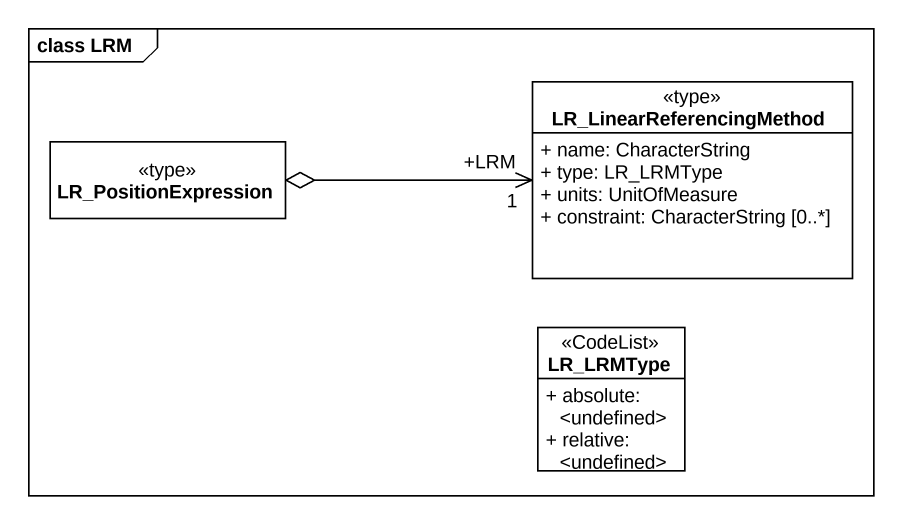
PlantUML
@startuml
mainframe class LRM
hide circle
hide empty members
skinparam classAttributeIconSize 0
class LR_LinearReferencingMethod <<type>> {
  + name: CharacterString
  + type: LR_LRMType
  + units: UnitOfMeasure
  + constraint: CharacterString [0..*]
}
class LR_PositionExpression <<type>>
class LR_LRMType <<CodeList>> {
  + absolute: <undefined>
  + relative: <undefined>
}
LR_LinearReferencingMethod "+LRM\n1" <-left-o LR_PositionExpression
@enduml
